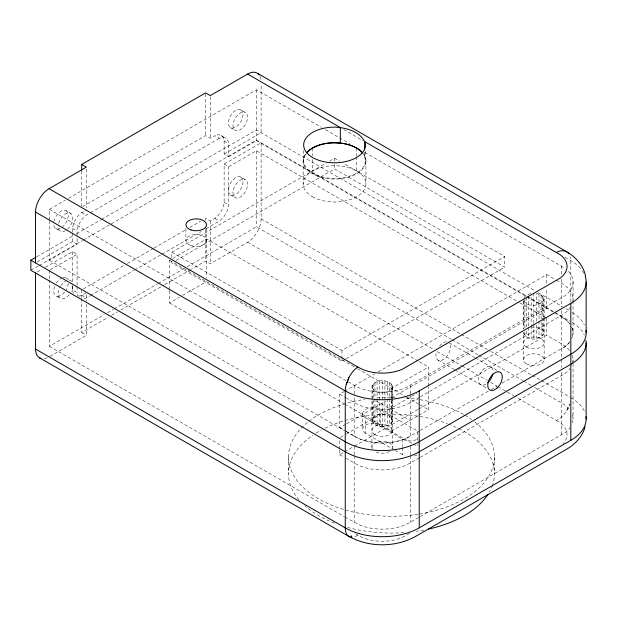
<?xml version="1.0" encoding="UTF-8"?>
<svg xmlns="http://www.w3.org/2000/svg" width="617" height="617" viewBox="0 0 617 617"><rect width="100%" height="100%" fill="white"/><g stroke="black" fill="none" stroke-linecap="round" stroke-linejoin="round"><path stroke-width="0.46" stroke-dasharray="3.08 2.31" d="M371.943 447.263L371.943 386.728C374.357 378.583 390.129 378.583 392.543 386.728L392.543 447.263M392.543 386.728C390.129 394.872 374.357 394.872 371.943 386.728M392.188 421.897C392.898 412.596 376.378 412.156 372.298 418.82C371.596 428.121 388.108 428.568 392.188 421.897L392.188 385.193M536.505 321.326L536.505 293.461C556.835 298.944 530.042 312.325 523.895 300.749M523.54 359.742L523.54 332.841C531.931 349.692 560.421 327.265 531.175 327.095M566.637 410.775L569.784 404.181L566.637 410.775A19.027 11.684 -56.6 0 1 556.503 420.47L514.763 396.376M523.895 297.672L526.556 295.003L531.175 293.461M502.053 383.226L564.941 346.615A39.203 22.636 0 0 0 570.062 341.502M420.3 516.568L564.941 432.764A39.203 22.636 0 0 0 570.062 427.643M49.345 219.914L49.345 209.364L65.147 200.24M68.472 198.319L256.425 89.804L321.395 127.318M82.508 206.664L205.6 135.593L210.297 138.308L214.886 135.655L219.436 138.285A14.715 8.491 -60 0 1 228.683 143.622L228.683 156.656L224.133 154.026L224.133 141A14.715 8.491 -60 0 0 214.886 135.655M72.536 232.247L72.536 228.521A14.715 8.491 -60 0 1 81.783 212.503L86.372 209.857M77.086 234.869L77.086 231.144A14.715 8.491 -60 0 1 86.334 215.132L89.658 213.212M90.491 212.726L219.436 138.285M36.673 256.834L73.3 235.686M76.631 233.766L100.772 219.829M101.604 219.351L256.425 129.963L534.97 290.777M37.19 261.955L72.536 241.555L77.086 244.178L77.086 235.802M224.133 154.026L261.122 132.67L261.122 83.758M30.85 270.285L38.339 265.958M39.172 265.48L82.454 240.491M83.287 240.013L256.425 140.051L526.625 296.052M49.345 220.871L49.345 260.197L77.086 244.178M228.683 156.656L256.425 140.637L526.293 296.445M37.19 272.051L42.126 269.197M45.411 267.3L72.536 251.643L77.086 254.266L77.086 285.825M205.6 220.223L205.6 218.325L210.297 221.04L214.886 218.387A14.715 8.491 -60 0 0 224.133 202.376L224.133 164.122L261.122 142.766L261.122 218.819A19.189 11.083 -60 0 1 247.625 242.203L210.297 263.752L205.6 261.037L191.463 269.205M50.162 269.814L77.086 254.266M224.133 164.122L228.683 166.744L256.425 150.725L519.19 302.438M83.334 288.918L124.094 265.387M127.418 263.467L153.201 248.582M154.034 248.096L186.473 229.37M189.797 227.449L200.61 221.21M78.398 296.083A14.715 8.491 -60 0 0 81.783 295.235L86.372 292.589L86.372 301.127M84.035 298.597A14.715 8.491 -60 0 0 86.334 297.864L89.658 295.944M90.491 295.458L133.75 270.485M134.583 270.007L161.207 254.636M162.032 254.158L201.134 231.583M206.124 228.699L219.436 221.017A14.715 8.491 -60 0 0 228.683 204.998L228.683 166.744M171.804 257.559L171.804 252.214L325.506 163.474M329.617 161.099L334.553 158.253L339.481 161.099M169.528 289.658L169.528 260.235L171.996 258.816M172.814 258.338L206.518 238.879L418.442 361.238M175.976 260.482L334.553 168.935L504.698 267.169L504.698 256.487L343.592 163.474M49.345 279.91L49.345 346.338L104.234 314.655M107.559 312.734L113.381 309.372M114.214 308.893L157.458 283.92M158.291 283.442L184.074 268.557M187.398 266.637L256.425 226.786L451.328 339.311M81.675 298.42L81.675 332.586L108.291 317.223M111.615 315.302L117.438 311.94M120.762 310.019L164.014 285.046M164.847 284.568L190.63 269.683M49.877 356.371L86.372 335.301L86.372 302.075M169.528 290.607L169.528 302.947L179.393 297.255M182.678 295.358L206.518 281.591M171.804 252.214L341.949 350.448L504.698 256.487M171.804 261.114L171.804 262.896L341.949 361.13L345.289 359.202M346.122 358.716L504.698 267.169M345.69 424.303L339.635 427.797L339.635 394.163L344.016 391.633M344.849 391.155L374.881 373.817M378.221 371.889L546.716 274.611L555.616 279.748M428.453 385.995L428.453 367.015L391.463 388.371L391.463 399.762M49.345 209.364L354.52 385.532A39.203 22.636 0 0 0 406.109 387.484L564.941 295.782A39.203 22.636 0 0 0 567.794 270.686M346.523 423.817L385.725 401.189M391.564 397.818L546.716 308.238L546.716 288.062M340.468 437.407L345.458 434.522M346.291 434.044L416.976 393.23M457.729 369.706L461.053 367.786M419.467 397.271L410.29 402.569A39.303 22.69 0 0 1 354.197 402.569L346.106 397.903M420.3 396.793L561.277 315.395A39.303 22.69 0 0 0 569.985 307.983M339.635 450.032L339.635 454.698L343.792 452.3M344.625 451.821L353.772 446.538M354.605 446.06L417.809 409.565M418.642 409.086L546.716 335.147L564.941 345.96A39.203 22.636 0 0 1 570.062 351.081M344.741 404.104L391.463 431.082L417.994 415.758M418.804 415.295L428.453 409.727L428.453 386.944M419.467 430.905L406.109 438.317A39.203 22.636 0 0 1 358.377 438.317L344.494 430.597M420.3 430.419L490.368 389.967M491.209 389.481L497.047 386.111M419.467 457.806L406.109 465.226A39.203 22.636 0 0 1 358.377 465.226L344.494 457.506M420.3 457.328L564.941 373.524A39.203 22.636 0 0 0 570.062 368.403M345.034 517.061L358.377 524.465A39.203 22.636 0 0 0 406.109 524.465L419.467 517.054M409.534 533.497L402.469 537.307A33.218 19.181 0 0 1 362.025 537.307L355.315 533.736M343.769 129.555L362.966 140.637M564.987 257.274L570.825 260.652A52.314 30.202 0 0 1 582.17 270.447M325.56 129.724L349.716 143.668M364.709 152.322L564.941 268.225M556.426 280.211L561.277 283.018A39.303 22.69 0 0 1 572.699 302.199M240.861 109.841A10.296 5.946 -60 0 1 237.591 125.791A10.296 5.946 -60 0 1 228.676 120.647A10.296 5.946 -60 0 1 240.861 109.841L245.404 112.471A10.296 5.946 -60 0 1 242.142 128.421A10.296 5.946 -60 0 1 233.226 123.269A10.296 5.946 -60 0 1 245.404 112.471M538.271 292.689L562.488 306.664M565.82 308.593L569.992 310.999M527.419 296.507L569.992 321.087M527.126 296.931L553.997 312.441M554.614 312.796L564.941 319.058A39.203 22.636 0 0 1 570.062 324.172M230.557 127.68L235.108 130.303M520.023 302.916L545.883 317.848M221.141 135.493L225.691 138.123M224.133 141L228.683 143.622M240.861 177.102A10.296 5.946 -60 0 1 237.591 193.052A10.296 5.946 -60 0 1 228.676 187.907A10.296 5.946 -60 0 1 240.861 177.102L245.404 179.732A10.296 5.946 -60 0 1 242.142 195.682A10.296 5.946 -60 0 1 233.226 190.53A10.296 5.946 -60 0 1 245.404 179.732M230.557 194.941L235.108 197.563M261.122 218.819L460.637 334.005M461.47 334.491L487.353 349.43M490.692 351.358L531.592 374.974M532.425 375.46L540.777 380.28M541.61 380.758L569.992 397.147M224.133 202.376L228.683 204.998M452.161 339.797L477.982 354.706M478.815 355.184L522.961 380.674M523.794 381.152L531.291 385.478M534.623 387.407L561.563 402.978A39.203 22.636 0 0 1 570.062 410.32M449.145 342.759L474.542 357.42M475.368 357.891L497.094 370.439M214.886 218.387L219.436 221.017M247.625 242.203L433.79 349.646M437.129 351.567L461.339 365.542M462.172 366.028L487.214 380.481M490.554 382.409L497.233 386.257M498.066 386.743L513.93 395.898M438.031 360.12L454.413 369.583M455.238 370.053L486.798 388.278M419.275 361.716L428.453 367.015M169.528 260.235L356.695 368.303M357.536 368.781L405.924 396.723M406.757 397.201L419.275 404.428M420.108 404.906L428.453 409.727M81.783 212.503L86.334 215.132M53.926 221.534A10.296 5.946 -60 0 1 66.112 210.736L70.654 213.359M376.254 400.95L409.958 420.401M72.536 228.521L77.086 231.144M394.456 450.032L365.688 433.419L365.688 417.832A10.296 5.946 0 0 1 365.688 409.426A10.296 5.946 0 0 1 380.249 409.426L417.239 430.782L417.239 440.862M55.808 228.568L60.358 231.198M339.635 394.163L345.304 397.433M169.528 302.947L343.908 403.626M365.688 433.419A10.296 5.946 0 0 1 365.688 425.013A10.296 5.946 0 0 1 380.249 425.013L412.303 443.523M413.128 443.993L417.239 446.369L417.239 444.533M365.688 417.832L402.677 439.188A10.296 5.946 0 0 0 417.239 439.188M395.281 450.503L402.677 454.775A10.296 5.946 0 0 0 404.806 455.716M339.844 427.674L345.512 430.944M346.322 431.406L354.413 436.08M49.345 260.197L344.201 430.435M66.112 277.997L70.654 280.619M72.536 286.072L72.536 289.897L77.086 292.527A14.715 8.491 -60 0 0 78.043 295.882M81.783 295.235L86.334 297.864M339.635 454.698L343.684 457.035M54.651 286.35A10.296 5.946 -60 0 0 55.808 295.828L60.358 298.458M81.675 332.586L86.372 335.301M49.345 346.338L344.201 516.576M556.503 420.47L560.197 422.892A33.218 19.181 0 0 1 563.136 443.615M305.523 154.474A30.889 17.839 0 0 0 329.193 178.136A30.889 17.839 0 0 0 365.441 160.567L364.392 155.954A30.889 17.839 0 0 0 363.089 153.741M573.046 282.008L573.046 300.224M573.046 301.127L573.046 332.841M573.046 359.742L573.046 362.611M573.046 363.567L573.046 418.982M570.825 301.89L570.825 260.652A19.088 11.021 -60 0 0 570.37 256.88M561.277 265.811L561.277 275.406M561.277 279.239L561.277 307.058M561.277 310.667L561.277 357.883M561.277 360.05L561.277 367.524M561.277 372.198L561.277 435.178M546.716 274.611L546.716 284.213M546.716 318.326L546.716 335.147M544.14 299.206L544.14 317.462M544.14 318.426L544.14 359.742M543.785 297.672L543.785 317.084M543.785 317.848L543.785 334.375M542.759 296.237L542.759 335.81M541.124 295.003L541.124 318.781M541.124 321.904L541.124 337.044M538.988 294.054L538.988 319.999M538.988 320.963L538.988 337.985M536.505 325.128L536.505 338.579M533.836 293.26L533.836 323.408M533.836 324.01L533.836 338.779M531.175 297.309L531.175 325.174M531.175 326.092L531.175 338.579M528.692 295.983L528.692 326.455M528.692 327.419L528.692 337.985M526.556 296.924L526.556 327.673M526.556 331.275L526.556 337.044M524.92 298.158L524.92 328.907M524.92 331.969L524.92 335.81M523.895 300.548L523.895 328.614M523.895 332.455L523.895 334.375M523.54 301.127L523.54 328.992M494.433 456.811L494.433 473.625M410.29 385.37L410.29 394.001M410.29 394.957L410.29 436.204A39.303 22.69 0 0 1 354.197 436.204L354.197 394.957M410.29 446.292L410.29 454.698M410.29 455.631L410.29 522.344M402.677 439.188L402.677 446.523M402.677 447.441L402.677 454.775M391.463 400.711L391.463 431.082M391.163 383.759L391.163 423.331M389.528 382.525L389.528 424.565M387.391 381.584L387.391 397.919M387.391 398.875L387.391 425.506M384.908 380.99L384.908 426.1M382.247 380.782L382.247 426.308M380.249 409.426L380.249 425.013M379.578 380.99L379.578 426.1M377.095 381.584L377.095 397.919M377.095 398.875L377.095 425.506M374.966 382.525L374.966 424.565M373.324 383.759L373.324 423.331M372.298 385.193L372.298 421.897M365.935 160.929L365.935 183.881M365.441 151.381L365.441 160.567M364.678 152.63L364.678 157.219M362.673 413.629L362.673 429.216M356.742 148.111L356.742 155.762M356.742 156.718L356.742 171.063M354.197 385.37L354.197 394.001M354.197 446.292L354.197 454.698M354.197 455.631L354.197 522.344M341.949 350.448L341.949 358.462M341.949 359.349L341.949 361.13M339.635 440.685L339.635 449.091M334.553 158.253L334.553 163.59M334.553 164.484L334.553 168.935M312.356 148.111L312.356 155.762M312.356 159.587L312.356 171.063M303.657 150.463L303.657 160.567M303.163 160.929L303.163 183.881M288.486 456.811L288.486 473.625M256.425 89.804L256.425 140.637M256.425 150.725L256.425 226.786M210.297 96.545L210.297 138.308M210.297 221.04L210.297 263.752M206.502 228.498L206.518 277.797M205.6 93.83L205.6 135.593M205.6 228.768L205.6 261.037M185.91 228.498L185.91 240.437M86.372 169.043L86.372 207.96M81.675 171.079L81.675 206.194M81.675 289.874L81.675 297.471M77.086 286.782L77.086 292.527M72.536 233.172L72.536 241.555M72.536 251.643L72.536 285.116M49.345 270.285L49.345 278.953M572.406 312.433A52.314 30.202 0 0 1 584.368 325.02M572.406 322.521A52.314 30.202 0 0 1 584.368 335.108M571.674 326.894A39.303 22.69 0 0 1 571.674 338.779M569.985 341.617A39.303 22.69 0 0 1 561.277 349.029M561.277 316.644A39.303 22.69 0 0 1 569.985 324.056M572.291 328.421A39.203 22.636 0 0 1 572.291 337.252M485.787 384.206A10.296 5.946 -60 0 1 478.499 380.003A10.296 5.946 -60 0 1 485.787 367.393A10.296 5.946 -60 0 1 493.068 371.596M450.209 344.965A10.296 5.946 -60 0 1 442.543 359.942A10.296 5.946 -60 0 1 436.581 351.459M439.535 346.021A10.296 5.946 -60 0 1 446.816 341.818M582.672 271.179A52.314 30.202 0 0 1 583.998 273.431M260.096 76.469A19.088 11.021 -60 0 1 261.006 79.871M66.112 210.736A10.296 5.946 -60 0 1 62.841 226.686M60.327 228.39A10.296 5.946 -60 0 1 53.702 224.573M58.669 223.354A10.296 5.946 -60 0 1 70.878 213.497A10.296 5.946 -60 0 1 67.392 229.308M65.51 230.689A10.296 5.946 -60 0 1 58.229 226.478M362.997 153.263A31.39 18.124 0 0 1 335.239 179.046A31.39 18.124 0 0 1 305.554 153.995M474.635 421.758A102.97 59.448 0 0 1 420.023 513.93M418.11 514.231A102.97 59.448 0 0 1 306.533 490.43A102.97 59.448 0 0 1 308.292 421.758M309.024 421.187A102.97 59.448 0 0 1 364.809 399.384M377.064 397.942A102.97 59.448 0 0 1 395.289 397.402M405.863 397.942A102.97 59.448 0 0 1 418.11 399.384M420.023 399.693A102.97 59.448 0 0 1 464.277 414.771M465.125 415.272A102.97 59.448 0 0 1 471.635 419.498M492.374 485.463A102.97 59.448 0 0 1 489.32 492.135M423.825 530.065A102.97 59.448 0 0 1 416.267 531.322M403.942 532.641A102.97 59.448 0 0 1 347.016 527.25M334.499 523.154A102.97 59.448 0 0 1 304.821 505.755M298.967 499.747A102.97 59.448 0 0 1 312.858 435.216M316.112 433.103A102.97 59.448 0 0 1 321.742 429.872M324.982 428.229A102.97 59.448 0 0 1 418.11 416.197M420.023 416.506A102.97 59.448 0 0 1 447.518 423.756M448.42 424.095A102.97 59.448 0 0 1 457.945 428.229M458.77 428.63A102.97 59.448 0 0 1 492.674 484.561M570.825 397.626A52.314 30.202 0 0 1 584.368 411.169M357.814 535.186A19.042 10.25 -63.1 0 1 353.009 537.16M417.239 454.775A10.296 5.946 0 0 1 413.475 456.156M47.285 357.729A19.088 11.021 -60 0 1 43.884 358.647M572.291 414.57A39.203 22.636 0 0 1 572.291 423.401M572.291 355.323A39.203 22.636 0 0 1 572.707 362.696M69.15 280.157A10.296 5.946 -60 0 1 71.811 281.691M72.76 286.08A10.296 5.946 -60 0 1 71.086 291.725M69.15 294.718A10.296 5.946 -60 0 1 59.733 297.996A10.296 5.946 -60 0 1 60.358 286.566M60.828 285.802A10.296 5.946 -60 0 1 65.51 281.128M73.492 293.252A14.715 8.491 -60 0 1 72.536 289.897M62.841 277.704A10.296 5.946 -60 0 1 67.268 279.069M68.209 283.458A10.296 5.946 -60 0 1 66.112 289.882M64.6 292.088A10.296 5.946 -60 0 1 55.808 295.828M56.278 283.172A10.296 5.946 -60 0 1 60.96 278.506M389.528 451.467A10.296 5.946 0 0 1 374.966 451.467M372.298 448.806A10.296 5.946 0 0 1 382.247 441.317A10.296 5.946 0 0 1 392.188 448.806M526.556 347.132A10.296 5.946 0 0 0 543.785 344.463A10.296 5.946 0 0 0 531.175 337.183A10.296 5.946 0 0 0 526.556 347.132M374.966 434.653A10.296 5.946 0 0 0 392.188 431.985A10.296 5.946 0 0 0 379.578 424.704A10.296 5.946 0 0 0 374.966 434.653M191.062 245.589A10.296 5.946 0 0 0 206.502 240.437A10.296 5.946 0 0 0 191.062 235.293A10.296 5.946 0 0 0 191.062 245.589M312.356 196.692A31.39 18.124 0 0 0 364.871 188.571A31.39 18.124 0 0 0 326.432 166.374A31.39 18.124 0 0 0 312.356 196.692M526.556 363.945A10.296 5.946 0 0 0 543.785 361.284A10.296 5.946 0 0 0 531.175 353.996A10.296 5.946 0 0 0 526.556 363.945"/><path stroke-width="0.93" d="M351.536 537.23A19.042 10.25 -63.1 0 1 346.939 534.546L346.284 533.235A19.088 11.021 -60 0 1 345.258 527.859L345.258 390.885A19.189 11.083 -60 0 1 346.299 384.329L348.937 377.442A19.027 10.242 -63.1 0 1 357.814 367.022L362.025 369.159A33.218 19.181 0 0 0 402.469 369.159L560.197 278.09A33.218 19.181 0 0 0 560.197 254.744L364.678 141.601C359.279 131.143 345.636 127.549 334.553 127.117A30.889 17.839 0 0 0 303.657 144.949A30.889 17.839 0 0 0 334.553 162.788A30.889 17.839 0 0 0 365.441 144.949L364.678 141.601L364.678 149.869M346.299 384.329L348.937 377.442M585.055 426.91C582.463 436.535 575.229 444.248 566.753 449.161L415.418 536.528C395.165 547.58 369.159 547.549 348.937 536.458L39.503 357.791M81.675 170.13L81.675 164.43L205.6 92.882L210.297 95.596L247.625 74.048A19.088 11.021 -60 0 1 257.166 73.099L566.637 251.751C575.754 256.981 583.412 265.526 585.541 276.038M35.547 262.911L35.547 212.078A19.189 11.083 -60 0 1 49.044 188.694L86.372 167.145L81.675 164.43M585.988 340.553A52.314 30.202 0 0 1 570.825 364.285L419.236 451.806A52.314 30.202 0 0 1 345.258 451.806L30.85 270.285L30.85 260.197L35.848 257.312M35.547 212.078L345.258 390.885A52.314 30.202 0 0 0 419.236 390.885L570.825 303.363A52.314 30.202 0 0 0 585.271 276.501M35.547 272.999L35.547 349.052L345.258 527.859A52.314 30.202 0 0 0 419.236 527.859L570.825 440.337A52.314 30.202 0 0 0 585.988 416.614M247.625 74.048L340.337 127.557L340.337 143.175M49.044 188.694L357.814 367.022M30.85 260.197L345.258 441.718A52.314 30.202 0 0 0 419.236 441.718L570.825 354.197A52.314 30.202 0 0 0 585.988 330.465M351.281 535.764L351.96 537.091M586.15 282.008L586.15 332.841M586.15 342.929L586.15 418.982M570.825 303.363L570.825 440.337M419.236 390.885L419.236 527.859M492.813 373.917A10.296 5.946 -60 0 1 487.669 382.833M258.33 73.963A19.088 11.021 -60 0 1 259.31 75.089M556.503 252.307A19.042 11.692 -56.6 0 1 568.905 253.826M306.556 153.024A30.889 17.839 0 0 1 334.553 142.735L342.551 143.345A30.889 17.839 0 0 1 362.549 153.024M307.374 151.867A31.39 18.124 0 0 1 361.732 151.867M487.9 494.464A102.97 59.448 0 0 1 428.537 529.085M40.83 358.369A19.088 11.021 -60 0 1 35.547 349.052M496.916 388.17A10.296 5.946 -60 0 0 500.179 372.221A10.296 5.946 -60 0 0 488.001 383.026A10.296 5.946 -60 0 0 496.916 388.17M191.062 229.971A10.296 5.946 0 0 0 206.502 224.827A10.296 5.946 0 0 0 191.062 219.675A10.296 5.946 0 0 0 191.062 229.971"/></g></svg>
